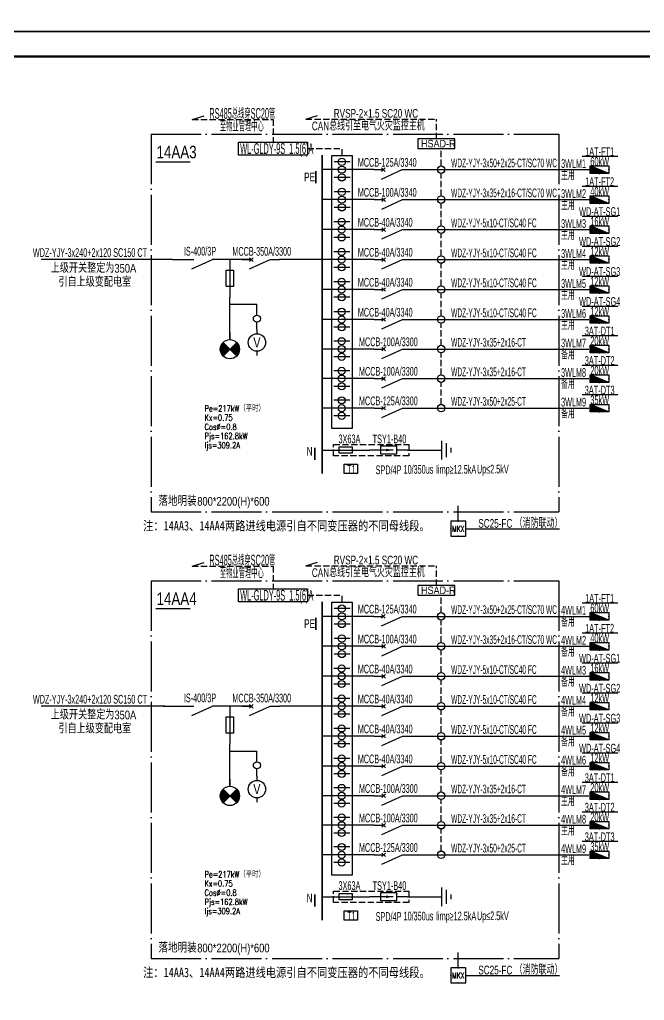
# Model space of a CAD drawing. Extents: x -118086 to 144314, y -110039 to 305761.
# Drawn here: x 57073 to 82074, y 207617 to 246836 of the extents above; entities that cross this region are included whole.
import ezdxf
from ezdxf.enums import TextEntityAlignment as Align

# ---------------------------------------------------------------- set-up
doc = ezdxf.new("R2010")
doc.units = 0
doc.header["$LTSCALE"] = 1000
doc.linetypes.add('DASH', pattern=[0.35, 0.25, -0.1])
doc.linetypes.add('DOTE', pattern=[2.42, 2, -0.2, 0.02, -0.2])
doc.layers.get('0').update_dxf_attribs({"linetype": 'CONTINUOUS'})
for name, color, linetype in [('D-TEXT', 7, 'CONTINUOUS'), ('DIM-箱柜', 3, 'CONTINUOUS'), ('DOTLN', 2, 'DASH'), ('EL-1', 4, 'DASH'), ('ELEMENT', 3, 'CONTINUOUS'), ('EQUIP-照明', 3, 'CONTINUOUS'), ('EQUIP-箱柜', 3, 'CONTINUOUS'), ('PUB_TEXT', 7, 'CONTINUOUS'), ('SHEBEI', 7, 'CONTINUOUS'), ('SIG_TEXT', 7, 'CONTINUOUS'), ('TEL_TEXT', 3, 'CONTINUOUS'), ('TEL_TITLE', 7, 'CONTINUOUS'), ('WIRE', 4, 'CONTINUOUS'), ('WIRE-照明', 1, 'CONTINUOUS'), ('内审意见修改', 2, 'CONTINUOUS')]:
    doc.layers.add(name, color=color, linetype=linetype)
doc.layers.add('内审要求修改2.10', color=6, linetype='CONTINUOUS', plot=False)
doc.layers.get('内审要求修改2.10').off()
doc.styles.add('_COMPLEX', font='ros.shx', dxfattribs={"width": 0.6, "bigfont": 'jd.shx'})
doc.styles.add('_HZTXT', font='ROS', dxfattribs={"width": 0.8, "bigfont": 'JD'})
doc.styles.add('_SIMPLEX', font='SIMPLEX.shx', dxfattribs={"width": 0.8})
doc.styles.add('_TCH_LABEL', font='COMPLEX', dxfattribs={"bigfont": 'GBCBIG'})
doc.styles.add('_TEL_DIM', font='ROMANS2', dxfattribs={"width": 0.8, "height": 3.5, "bigfont": 'HZDF2'})
doc.styles.add('_XCSG', font='XCSG.shx', dxfattribs={"width": 0.6})
doc.styles.add('B', font='ros.shx', dxfattribs={"width": 0.8, "bigfont": 'jd.shx'})
doc.styles.add('JD', font='ros.shx', dxfattribs={"width": 0.8, "height": 600, "bigfont": 'hztxt.shx'})
doc.styles.get("Standard").update_dxf_attribs({"font": 'GBENOR', "bigfont": 'GBCBIG'})
doc.styles.add('黑体', font='simhei.ttf', dxfattribs={"width": 0.8})

# ---------------------------------------------------------------- blocks, each defined once
blk = doc.blocks.new('SADF AGF AERG AER GER')
at = {"layer": 'DIM-箱柜'}
blk.add_lwpolyline([(-462150, -1228514), (-378050, -1228514), (-378050, -1287914), (-462150, -1287914)], close=True, dxfattribs=at)
blk = doc.blocks.new('A$C6873132B')
at = {"layer": 'DIM-箱柜'}
blk.add_blockref('SADF AGF AERG AER GER', (378050, 1287914), dxfattribs=at)
blk = doc.blocks.new('M_M0')
blk.add_line((-0.25, -0.2), (0, -0.75))
for points in [[(0, 0), (0, -0.25)], [(0, -1), (0, -0.75)]]:
    blk.add_lwpolyline(points)
at = {"width": 0.8, "flags": 9}
blk.add_attdef('S', (0.25, -0.5), '', height=0.2, dxfattribs=at)
blk = doc.blocks.new('M_M7')
for p, q in [((-0.25, -0.2), (0, -0.75)), ((-0.047, -0.297), (0.047, -0.203)), ((-0.047, -0.203), (0.047, -0.297))]:
    blk.add_line(p, q)
for points in [[(0, 0), (0, -0.25)], [(0, -0.75), (0, -1)]]:
    blk.add_lwpolyline(points)
at = {"width": 0.8, "flags": 9}
blk.add_attdef('S', (0.25, -0.5), '', height=0.2, dxfattribs=at)
blk = doc.blocks.new('M_M58MSL')
for points in [[(0, 0), (0, -0.167)], [(0, -0.833), (0, -1)]]:
    blk.add_lwpolyline(points)
blk.add_circle((0, -0.5), 0.333)
at = {"style": '_SIMPLEX', "width": 0.8, "flags": 8}
blk.add_attdef('$TEXT$', text='', height=0.333, dxfattribs=at).set_placement((0, -0.5), align=Align.MIDDLE_CENTER)
at = {"width": 0.8, "flags": 9}
blk.add_attdef('S', (0.25, -0.5), '', height=0.2, dxfattribs=at)
blk = doc.blocks.new('M_M12')
for p, q in [((-0.1, -0.717), (-0.1, -0.283)), ((-0.1, -0.283), (0.1, -0.283)), ((0.1, -0.283), (0.1, -0.717)), ((0.1, -0.717), (-0.1, -0.717))]:
    blk.add_line(p, q)
blk.add_lwpolyline([(0, 0), (0, -1)])
at = {"width": 0.8, "flags": 9}
blk.add_attdef('S', (0.25, -0.5), '', height=0.2, dxfattribs=at)
blk = doc.blocks.new('M_M57DRB')
for p, q in [((0.259, -0.374), (-0.259, -0.893)), ((0.259, -0.893), (-0.259, -0.374))]:
    blk.add_line(p, q)
blk.add_lwpolyline([(0, 0), (0, -0.267)])
blk.add_circle((0, -0.633), 0.367)
for points in [[(-0.13, -0.763), (-0.354, -0.538), (0, -0.633), (-0.259, -0.374)], [(-0.225, -0.858), (-0.354, -0.728), (-0.13, -0.763), (-0.354, -0.538)], [(-0.259, -0.893), (-0.259, -0.893), (-0.225, -0.858), (-0.354, -0.728)], [(0.13, -0.504), (0.354, -0.728), (0, -0.633), (0.259, -0.893)], [(0.225, -0.409), (0.354, -0.538), (0.13, -0.504), (0.354, -0.728)], [(0.259, -0.374), (0.259, -0.374), (0.225, -0.409), (0.354, -0.538)]]:
    blk.add_solid(points)
at = {"width": 0.8, "flags": 9}
blk.add_attdef('S', (0.25, -0.5), '', height=0.2, dxfattribs=at)
blk = doc.blocks.new('$equip_U$00000105(JDQINJING)')
for p, q in [((0.5, 1), (-0.5, 1)), ((-0.5, 1), (-0.5, 0)), ((0.5, 0), (0.5, 1)), ((-0.5, 0), (0.5, 0))]:
    blk.add_line(p, q)
for p in [(0, 1), (-0.5, 0.5), (0, 0), (0.5, 0.5)]:
    blk.add_point(p)
at = {"color": 7, "style": '_TEL_DIM'}
blk.add_attdef('$TEXT$', text='', height=0.4, dxfattribs=at).set_placement((-0.002, 0.507), align=Align.MIDDLE_CENTER)
at = {"color": 7, "style": '_TEL_DIM', "flags": 1}
blk.add_attdef('A', text='', height=0.00002, dxfattribs=at).set_placement((0, 0), align=Align.MIDDLE_CENTER)
blk = doc.blocks.new('$equip$00001781')
blk.add_circle((0, 0), 0.5)
at = {"flags": 9}
blk.add_attdef('A', (0, 0), '', height=0.00002, dxfattribs=at)
blk = doc.blocks.new('*X62')
at = {"color": 0}
for p, q in [((-247, 0), (-246, 2)), ((-212, 0), (-187, 25)), ((-177, 0), (-128, 49)), ((-141, 0), (-69, 72)), ((-106, 0), (-10, 96)), ((-71, 0), (49, 120)), ((-35, 0), (108, 143)), ((0, 0), (167, 167)), ((35, 0), (226, 190)), ((71, 0), (250, 179)), ((106, 0), (250, 144)), ((141, 0), (250, 109)), ((177, 0), (250, 73)), ((212, 0), (250, 38)), ((247, 0), (250, 3))]:
    blk.add_line(p, q, dxfattribs=at)
blk = doc.blocks.new('$equip$00001425')
for p, q in [((-0.75, 0), (0.75, 0.6)), ((0.75, 0.6), (-0.75, 0.6)), ((-0.75, 0.6), (-0.75, 0)), ((-0.75, 0), (0.75, 0)), ((0.75, 0), (0.75, 0.6))]:
    blk.add_line(p, q)
for p in [(-0.75, 0.3), (0, 0.6), (0, 0), (0.75, 0.3)]:
    blk.add_point(p)
blk.add_solid([(-0.75, 0), (0.75, 0), (0.75, 0.6)])
at = {"xscale": 0.00300000000061118, "yscale": 0.00300000000061118, "zscale": 0.00300000000061118}
blk.add_blockref('*X62', (0, 0), dxfattribs=at)
at = {"style": '_TCH_LABEL', "flags": 9}
blk.add_attdef('A', (0, 0), '', height=0.00002, dxfattribs=at)
blk = doc.blocks.new('M_M24')
for p, q in [((-0.25, -0.375), (0.25, -0.375)), ((-0.1875, -0.5), (0.1875, -0.5)), ((-0.0625, -0.625), (0.0625, -0.625))]:
    blk.add_line(p, q)
blk.add_lwpolyline([(0, 0), (0, -0.375)])
at = {"width": 0.8, "flags": 9}
blk.add_attdef('S', (0.25, -0.5), '', height=0.2, dxfattribs=at)
blk = doc.blocks.new('M_M17')
for p, q in [((-0.1, -0.717), (-0.1, -0.283)), ((-0.1, -0.283), (0.1, -0.283)), ((0, -0.383), (0, -0.717)), ((0.1, -0.283), (0.1, -0.717)), ((0.1, -0.717), (-0.1, -0.717))]:
    blk.add_line(p, q)
for points in [[(0, 0), (0, -0.283)], [(0, -0.717), (0, -1)]]:
    blk.add_lwpolyline(points)
for points in [[(-0.033, -0.567), (0.033, -0.567), (0, -0.367), (0.033, -0.567)], [(0.033, -0.567), (0, -0.367), (-0.033, -0.567), (0.033, -0.567)], [(0, -0.367), (-0.033, -0.567), (0.033, -0.567), (0, -0.367)]]:
    blk.add_solid(points)
at = {"width": 0.8, "flags": 9}
blk.add_attdef('S', (0.25, -0.5), '', height=0.2, dxfattribs=at)
blk = doc.blocks.new('T1')
at = {"layer": 'DOTLN', "linetype": 'DASH', "elevation": -4260}
blk.add_lwpolyline([(42028, 231032), (45043, 231032), (45043, 230576), (42028, 230576)], close=True, dxfattribs=at)
at = {"layer": 'ELEMENT', "elevation": -4260}
blk.add_lwpolyline([(42254, 230674), (42254, 230934), (42764, 230934), (42764, 230674)], close=True, dxfattribs=at)
at = {"layer": 'TEL_TEXT', "ltscale": 2}
blk.add_lwpolyline([(42449, 230241), (42983, 230241), (42983, 229865), (42449, 229865)], close=True, dxfattribs=at)
at = {"layer": 'WIRE-照明'}
for p, q in [((41567, 230804), (42330, 230804)), ((42330, 230804), (43480, 230804)), ((44980, 230804), (45793, 230804))]:
    blk.add_line(p, q, dxfattribs=at)
at = {"layer": 'ELEMENT', "yscale": 1500, "zscale": 1500}
for name, p, xscale, rotation in [('M_M24', (45793, 230804), 1500, 90), ('M_M17', (44980, 230804), -1500, 270)]:
    blk.add_blockref(name, p, dxfattribs=dict(at, xscale=xscale, rotation=rotation))
at = {"layer": 'TEL_TEXT', "ltscale": 2, "style": '_COMPLEX'}
for s, width, p in [('3X63A      TSY1-B40', 0.5, (42222, 231075)), ('10/350us', 0.6, (44826, 229857)), ('Iimp≥12.5kA', 0.6, (46125, 229858)), ('Up≤2.5kV', 0.6, (47764, 229868)), ('T1', 0.6, (42570, 229861)), ('SPD/4P', 0.6, (43710, 229838))]:
    blk.add_text(s, height=350, dxfattribs=dict(at, width=width)).set_placement(p)

msp = doc.modelspace()

# ---------------------------------------------------------------- linework, layer by layer
at = {"color": 0}
for p, q in [((63978, 242837, 0), (64455, 242989, 0)), ((68520, 242849), (68997, 243001)), ((63978, 224975, 0), (64455, 225127, 0)), ((68520, 224988), (68997, 225139))]:
    msp.add_line(p, q, dxfattribs=at)
at = {"linetype": 'DASH'}
for p, q in [((63978, 242837, 0), (67215, 242837, 0)), ((67215, 242837, 0), (67215, 241937, 0)), ((68520, 242849), (73749, 242849)), ((73749, 242064), (73749, 242849)), ((68593, 241678), (69976, 241678)), ((69976, 241401), (69976, 241678)), ((73943, 240986), (73943, 241679)), ((73943, 239787), (73943, 240686)), ((73943, 238589), (73943, 239487)), ((73943, 237390), (73943, 238289)), ((73943, 236192), (73943, 237090)), ((73943, 234993), (73943, 235892)), ((73943, 233812), (73943, 234693)), ((73943, 232631), (73943, 233512)), ((73943, 231451), (73943, 232331)), ((63978, 224975, 0), (67215, 224975, 0)), ((67215, 224975, 0), (67215, 224075, 0)), ((68520, 224988), (73749, 224988)), ((73749, 224202), (73749, 224988)), ((68593, 223816), (69976, 223816)), ((69976, 223539), (69976, 223816)), ((73943, 223124), (73943, 223817)), ((73943, 221926), (73943, 222824)), ((73943, 220727), (73943, 221626)), ((73943, 219529), (73943, 220427)), ((73943, 218330), (73943, 219229)), ((73943, 217131), (73943, 218030)), ((73943, 215951), (73943, 216831)), ((73943, 214770), (73943, 215651)), ((73943, 213589), (73943, 214470))]:
    msp.add_line(p, q, dxfattribs=at)
at = {"color": 2, "elevation": 0}
for points in [[(65836, 241937), (68593, 241937), (68593, 241418), (65836, 241418)], [(65836, 224075), (68593, 224075), (68593, 223557), (65836, 223557)]]:
    msp.add_lwpolyline(points, close=True, dxfattribs=at)
at = {"color": 0}
for points in [[(69572, 241401), (70381, 241401), (70381, 230487), (69572, 230487)], [(69572, 223539), (70381, 223539), (70381, 212625), (69572, 212625)]]:
    msp.add_lwpolyline(points, close=True, dxfattribs=at)
at = {"linetype": 'Continuous', "const_width": 72.9}
for points in [[(68929, 240782), (68929, 240285)], [(68887, 229716), (68887, 229219)], [(68929, 222920), (68929, 222423)], [(68887, 211855), (68887, 211358)]]:
    msp.add_lwpolyline(points, dxfattribs=at)
at = {"color": 2}
for centre in [(69966, 241148, 0), (69966, 240836, 0), (69966, 240526, 0), (69966, 239949, 0), (69966, 239637, 0), (69966, 239327, 0), (69959, 238751, 0), (69959, 238439, 0), (69959, 238128, 0), (69959, 237552, 0), (69959, 237240, 0), (69959, 236930, 0), (69959, 236354, 0), (69959, 236042, 0), (69959, 235731, 0), (69959, 235155, 0), (69959, 234843, 0), (69959, 234533, 0), (69959, 233974, 0), (69959, 233662, 0), (69959, 233352, 0), (69959, 232793, 0), (69959, 232481, 0), (69959, 232171, 0), (69959, 231613, 0), (69959, 231301, 0), (69959, 230990, 0), (69966, 223286, 0), (69966, 222974, 0), (69966, 222664, 0), (69966, 222088, 0), (69966, 221776, 0), (69966, 221465, 0), (69959, 220889, 0), (69959, 220577, 0), (69959, 220267, 0), (69959, 219691, 0), (69959, 219379, 0), (69959, 219068, 0), (69959, 218492, 0), (69959, 218180, 0), (69959, 217869, 0), (69959, 217293, 0), (69959, 216981, 0), (69959, 216671, 0), (69959, 216113, 0), (69959, 215801, 0), (69959, 215490, 0), (69959, 214932, 0), (69959, 214620, 0), (69959, 214309, 0), (69959, 213751, 0), (69959, 213439, 0), (69959, 213128, 0)]:
    msp.add_circle(centre, 143, dxfattribs=at)
for centre in [(66569, 234877), (66569, 217015)]:
    msp.add_circle(centre, 143)
at = {"layer": 'EQUIP-照明', "linetype": 'ByBlock'}
for points in [[(73008, 241679), (74490, 241679), (74490, 242064), (73008, 242064)], [(73008, 223817), (74490, 223817), (74490, 224202), (73008, 224202)]]:
    msp.add_lwpolyline(points, close=True, dxfattribs=at)
at = {"layer": 'PUB_TEXT', "color": 2}
for p, q in [((63896, 241131), (62522, 241131)), ((63896, 223269), (62522, 223269))]:
    msp.add_line(p, q, dxfattribs=at)
at = {"layer": 'SHEBEI', "linetype": 'DOTE'}
for p, q in [((62335, 242255), (78649, 242255)), ((62335, 242255), (62335, 227155)), ((78649, 242255), (78649, 227155)), ((62335, 227155), (78649, 227155)), ((62335, 224393), (78649, 224393)), ((62335, 224393), (62335, 209293)), ((78649, 224393), (78649, 209293)), ((62335, 209293), (78649, 209293))]:
    msp.add_line(p, q, dxfattribs=at)
at = {"layer": 'TEL_TITLE'}
for points in [[(27084, 246361), (132184, 246361), (132184, 305761), (27084, 305761)], [(27084, 186961), (111184, 186961), (111184, 246361), (27084, 246361)]]:
    msp.add_lwpolyline(points, close=True, dxfattribs=at)
at = {"layer": 'TEL_TITLE', "const_width": 100}
msp.add_lwpolyline([(29584, 187961), (110184, 187961), (110184, 245361), (29584, 245361)], close=True, dxfattribs=at)
at = {"layer": 'WIRE', "color": 4}
for p, q in [((70301, 241148, 0), (69658, 241148, 0)), ((70301, 240836, 0), (69658, 240836, 0)), ((70301, 240526, 0), (69658, 240526, 0)), ((70301, 239949, 0), (69658, 239949, 0)), ((70301, 239637, 0), (69658, 239637, 0)), ((70301, 239327, 0), (69658, 239327, 0)), ((70293, 238751, 0), (69651, 238751, 0)), ((70293, 238439, 0), (69651, 238439, 0)), ((70293, 238128, 0), (69651, 238128, 0)), ((70293, 237552, 0), (69651, 237552, 0)), ((70293, 237240, 0), (69651, 237240, 0)), ((70293, 236930, 0), (69651, 236930, 0)), ((70293, 236354, 0), (69651, 236354, 0)), ((70293, 236042, 0), (69651, 236042, 0)), ((70293, 235731, 0), (69651, 235731, 0)), ((70293, 235155, 0), (69651, 235155, 0)), ((70293, 234843, 0), (69651, 234843, 0)), ((70293, 234533, 0), (69651, 234533, 0)), ((70293, 233974, 0), (69651, 233974, 0)), ((70293, 233662, 0), (69651, 233662, 0)), ((70293, 233352, 0), (69651, 233352, 0)), ((70293, 232793, 0), (69651, 232793, 0)), ((70293, 232481, 0), (69651, 232481, 0)), ((70293, 232171, 0), (69651, 232171, 0)), ((70293, 231613, 0), (69651, 231613, 0)), ((70293, 231301, 0), (69651, 231301, 0)), ((70293, 230990, 0), (69651, 230990, 0)), ((70301, 223286, 0), (69658, 223286, 0)), ((70301, 222974, 0), (69658, 222974, 0)), ((70301, 222664, 0), (69658, 222664, 0)), ((70301, 222088, 0), (69658, 222088, 0)), ((70301, 221776, 0), (69658, 221776, 0)), ((70301, 221465, 0), (69658, 221465, 0)), ((70293, 220889, 0), (69651, 220889, 0)), ((70293, 220577, 0), (69651, 220577, 0)), ((70293, 220267, 0), (69651, 220267, 0)), ((70293, 219691, 0), (69651, 219691, 0)), ((70293, 219379, 0), (69651, 219379, 0)), ((70293, 219068, 0), (69651, 219068, 0)), ((70293, 218492, 0), (69651, 218492, 0)), ((70293, 218180, 0), (69651, 218180, 0)), ((70293, 217869, 0), (69651, 217869, 0)), ((70293, 217293, 0), (69651, 217293, 0)), ((70293, 216981, 0), (69651, 216981, 0)), ((70293, 216671, 0), (69651, 216671, 0)), ((70293, 216113, 0), (69651, 216113, 0)), ((70293, 215801, 0), (69651, 215801, 0)), ((70293, 215490, 0), (69651, 215490, 0)), ((70293, 214932, 0), (69651, 214932, 0)), ((70293, 214620, 0), (69651, 214620, 0)), ((70293, 214309, 0), (69651, 214309, 0)), ((70293, 213751, 0), (69651, 213751, 0)), ((70293, 213439, 0), (69651, 213439, 0)), ((70293, 213128, 0), (69651, 213128, 0))]:
    msp.add_line(p, q, dxfattribs=at)
at = {"layer": 'WIRE-照明', "color": 4}
for p, q in [((79587, 241374), (81007, 241374)), ((79587, 240176), (81007, 240176)), ((79587, 238977), (81007, 238977)), ((79587, 237778), (81007, 237778)), ((79587, 236580), (81007, 236580)), ((79587, 235381), (81007, 235381)), ((79587, 234200), (81007, 234200)), ((79587, 233020), (81007, 233020)), ((79587, 231839), (81007, 231839)), ((79587, 223512), (81007, 223512)), ((79587, 222314), (81007, 222314)), ((79587, 221115), (81007, 221115)), ((79587, 219917), (81007, 219917)), ((79587, 218718), (81007, 218718)), ((79587, 217519), (81007, 217519)), ((79587, 216339), (81007, 216339)), ((79587, 215158), (81007, 215158)), ((79587, 213977), (81007, 213977))]:
    msp.add_line(p, q, dxfattribs=at)
at = {"layer": 'WIRE-照明'}
for p, q in [((71252, 240836), (69177, 240836)), ((72752, 240836), (73780, 240836)), ((73298, 240836), (79868, 240836)), ((71264, 239637), (69177, 239637)), ((72764, 239637), (73863, 239637)), ((73380, 239637), (79901, 239637)), ((71264, 238439), (69177, 238439)), ((72764, 238439), (73863, 238439)), ((73380, 238439), (79901, 238439)), ((63190, 237240), (57934, 237240)), ((63190, 237240), (63777, 237240)), ((66311, 237240), (65073, 237240)), ((69177, 237240), (67473, 237240)), ((71264, 237240), (69177, 237240)), ((72764, 237240), (73863, 237240)), ((73380, 237240), (79905, 237240)), ((65487, 234081), (65487, 235740)), ((71264, 236042), (69177, 236042)), ((72764, 236042), (73863, 236042)), ((73380, 236042), (79901, 236042)), ((65487, 235451), (66569, 235451)), ((66569, 235021), (66569, 235451)), ((66569, 234451), (66569, 234736)), ((71264, 234843), (69177, 234843)), ((72764, 234843), (73863, 234843)), ((73380, 234843), (79854, 234843)), ((71264, 233662), (69177, 233662)), ((72764, 233662), (73863, 233662)), ((73380, 233662), (79854, 233662)), ((71264, 232481), (69177, 232481)), ((72764, 232481), (79854, 232481)), ((71264, 231301), (69177, 231301)), ((72764, 231301), (79854, 231301)), ((74627, 226775), (74627, 227388)), ((74927, 226475), (78682, 226475)), ((71252, 222974), (69177, 222974)), ((72752, 222974), (73780, 222974)), ((73298, 222974), (79868, 222974)), ((71264, 221776), (69177, 221776)), ((72764, 221776), (73863, 221776)), ((73380, 221776), (79901, 221776)), ((71264, 220577), (69177, 220577)), ((72764, 220577), (73863, 220577)), ((73380, 220577), (79901, 220577)), ((62882, 219379), (57934, 219379)), ((62820, 219379), (63777, 219379)), ((66311, 219379), (65073, 219379)), ((69177, 219379), (67473, 219379)), ((71264, 219379), (69177, 219379)), ((72764, 219379), (73863, 219379)), ((73380, 219379), (79905, 219379)), ((71264, 218180), (69177, 218180)), ((72764, 218180), (73863, 218180)), ((73380, 218180), (79901, 218180)), ((65487, 216219), (65487, 217879)), ((65487, 217589), (66569, 217589)), ((66569, 217160), (66569, 217589)), ((71264, 216981), (69177, 216981)), ((72764, 216981), (73863, 216981)), ((73380, 216981), (79854, 216981)), ((66569, 216589), (66569, 216874)), ((71264, 215801), (69177, 215801)), ((72764, 215801), (73863, 215801)), ((73380, 215801), (79854, 215801)), ((71264, 214620), (69177, 214620)), ((72764, 214620), (79854, 214620)), ((71264, 213439), (69177, 213439)), ((72764, 213439), (79854, 213439)), ((74627, 208914), (74627, 209526)), ((74927, 208614), (78682, 208614))]:
    msp.add_line(p, q, dxfattribs=at)
at = {"layer": 'WIRE-照明', "const_width": 60}
for points in [[(69177, 241421), (69177, 228685)], [(69177, 223559), (69177, 210824)]]:
    msp.add_lwpolyline(points, dxfattribs=at)

# ---------------------------------------------------------------- block references
at = {"layer": 'DIM-箱柜'}
msp.add_blockref('SADF AGF AERG AER GER', (489234, 1474875), dxfattribs=at)
at = {"layer": 'EL-1'}
for p in [(27610, -1181), (27610, -19043)]:
    msp.add_blockref('T1', p, dxfattribs=at)
at = {"layer": 'ELEMENT', "xscale": 1500, "yscale": 1500, "zscale": 1500, "rotation": 90}
for p in [(71252, 240836), (71264, 239637), (71264, 238439), (65973, 237240), (71264, 237240), (71264, 236042), (71264, 234843), (71264, 233662), (71264, 232481), (71264, 231301), (71252, 222974), (71264, 221776), (71264, 220577), (65973, 219379), (71264, 219379), (71264, 218180), (71264, 216981), (71264, 215801), (71264, 214620), (71264, 213439)]:
    msp.add_blockref('M_M7', p, dxfattribs=at)
at = {"layer": 'ELEMENT', "linetype": 'ByBlock', "xscale": 1500, "yscale": 1500, "zscale": 1500, "rotation": 90}
for p in [(63671, 237240), (63671, 219379)]:
    msp.add_blockref('M_M0', p, dxfattribs=at)
at = {"layer": 'ELEMENT'}
for name, p, xscale, yscale, zscale in [('M_M12', (65487, 237240), 1500, 1500, 1500), ('M_M57DRB', (65487, 234320), 1050, 1050, 1050), ('M_M12', (65487, 219379), 1500, 1500, 1500), ('M_M57DRB', (65487, 216458), 1050, 1050, 1050)]:
    msp.add_blockref(name, p, dxfattribs=dict(at, xscale=xscale, yscale=yscale, zscale=zscale))
ref = msp.add_blockref('M_M58MSL', (66569, 234451), dxfattribs=dict(at, xscale=1050, yscale=1050, zscale=1050))
ref.add_attrib('$TEXT$', 'V', dxfattribs={"layer": '0', "height": 400, "style": '_XCSG', "width": 0.8, "flags": 8}).set_placement((66569, 233926), align=Align.MIDDLE_CENTER)
ref = msp.add_blockref('M_M58MSL', (66569, 216589), dxfattribs=dict(at, xscale=1050, yscale=1050, zscale=1050))
ref.add_attrib('$TEXT$', 'V', dxfattribs={"layer": '0', "height": 400, "style": '_XCSG', "width": 0.8, "flags": 8}).set_placement((66569, 216064), align=Align.MIDDLE_CENTER)
at = {"layer": 'EQUIP-照明', "linetype": 'ByBlock', "xscale": 300, "yscale": 300, "zscale": 300}
for p in [(73943, 240836), (73943, 239637), (73943, 238439), (73943, 237240), (73943, 236042), (73943, 234843), (73943, 233662), (73943, 232481), (73943, 231301), (73943, 222974), (73943, 221776), (73943, 220577), (73943, 219379), (73943, 218180), (73943, 216981), (73943, 215801), (73943, 214620), (73943, 213439)]:
    msp.add_blockref('$equip$00001781', p, dxfattribs=at)
at = {"layer": 'EQUIP-箱柜', "xscale": -500, "yscale": 500, "zscale": 500}
for p in [(80276, 240686), (80276, 239487), (80276, 238289), (80276, 237090), (80276, 235892), (80276, 234693), (80276, 233512), (80276, 232331), (80276, 231151), (80276, 222824), (80276, 221626), (80276, 220427), (80276, 219229), (80276, 218030), (80276, 216831), (80276, 215651), (80276, 214470), (80276, 213289)]:
    msp.add_blockref('$equip$00001425', p, dxfattribs=at)
at = {"layer": 'EQUIP-箱柜'}
ref = msp.add_blockref('$equip_U$00000105(JDQINJING)', (74627, 226175), dxfattribs=dict(at, xscale=600, yscale=600, zscale=600))
ref.add_attrib('$TEXT$', 'MKX', dxfattribs={"layer": '0', "color": 7, "height": 240, "style": '_TEL_DIM', "width": 0.6}).set_placement((74626, 226479), align=Align.MIDDLE_CENTER)
ref = msp.add_blockref('$equip_U$00000105(JDQINJING)', (74627, 208314), dxfattribs=dict(at, xscale=600, yscale=600, zscale=600))
ref.add_attrib('$TEXT$', 'MKX', dxfattribs={"layer": '0', "color": 7, "height": 240, "style": '_TEL_DIM', "width": 0.6}).set_placement((74626, 208618), align=Align.MIDDLE_CENTER)
at = {"layer": '内审要求修改2.10'}
msp.add_blockref('A$C6873132B', (111184, 186961), dxfattribs=at)

# ---------------------------------------------------------------- texts
at = {"layer": 'D-TEXT', "color": 0, "style": '_HZTXT', "width": 0.45}
for s, height, p in [('RS485总线穿SC20管', 428.57, (64665, 242871, 0)), ('至物业管理中心', 428.6, (65087, 242359, 0)), ('RS485总线穿SC20管', 428.57, (64665, 225010, 0)), ('至物业管理中心', 428.6, (65087, 224497, 0)), ('WL-GLDY-9S  1.5(6)A', 428.57, (65900, 223603, 0))]:
    msp.add_text(s, height=height, dxfattribs=at).set_placement(p)
at = {"layer": 'PUB_TEXT', "color": 2, "style": '_HZTXT', "width": 0.8}
for s, p in [('14AA3', (62551, 241291)), ('14AA4', (62551, 223429))]:
    msp.add_text(s, height=500, dxfattribs=at).set_placement(p)
at = {"layer": 'PUB_TEXT', "style": '_HZTXT'}
for s, height, width, p in [('WDZ-YJY-3x50+2x25-CT/SC70 WC', 350, 0.45, (74340, 240929)), ('3WLM1', 350, 0.6, (78740, 240904)), ('主用', 350, 0.6, (78740, 240429)), ('WDZ-YJY-3x35+2x16-CT/SC70 WC', 350, 0.45, (74340, 239731)), ('3WLM2', 350, 0.6, (78740, 239704)), ('主用', 350, 0.6, (78740, 239231)), ('WDZ-YJY-5x10-CT/SC40 FC', 350, 0.45, (74340, 238532)), ('3WLM3', 350, 0.6, (78740, 238505)), ('主用', 350, 0.6, (78740, 238032)), ('IS-400/3P', 350, 0.6, (63647, 237399)), ('MCCB-350A/3300', 350, 0.6, (65586, 237393)), ('WDZ-YJY-5x10-CT/SC40 FC', 350, 0.45, (74342, 237333)), ('3WLM4', 350, 0.6, (78740, 237307)), ('上级开关整定为350A', 350, 0.8, (58318, 236716)), ('主用', 350, 0.6, (78740, 236834)), ('引自上级变配电室', 350, 0.8, (58625, 236160)), ('WDZ-YJY-5x10-CT/SC40 FC', 350, 0.45, (74342, 236135)), ('3WLM5', 350, 0.6, (78740, 236108)), ('主用', 350, 0.6, (78740, 235635)), ('WDZ-YJY-5x10-CT/SC40 FC', 350, 0.45, (74342, 234936)), ('3WLM6', 350, 0.6, (78740, 234910)), ('主用', 350, 0.6, (78740, 234436)), ('WDZ-YJY-3x35+2x16-CT', 350, 0.45, (74342, 233755)), ('3WLM7', 350, 0.6, (78740, 233729)), ('备用', 350, 0.6, (78740, 233256)), ('WDZ-YJY-3x35+2x16-CT', 350, 0.45, (74342, 232575)), ('3WLM8', 350, 0.6, (78740, 232548)), ('备用', 350, 0.6, (78740, 232075)), ('WDZ-YJY-3x50+2x25-CT', 350, 0.45, (74342, 231394)), ('3WLM9', 350, 0.6, (78740, 231367)), ('备用', 350, 0.6, (78740, 230894)), ('落地明装', 367.5, 0.8, (62628, 227391)), ('800*2200(H)*600', 350, 0.8, (64181, 227397)), ('WDZ-YJY-3x50+2x25-CT/SC70 WC', 350, 0.45, (74340, 223068)), ('4WLM1', 350, 0.6, (78740, 223042)), ('备用', 350, 0.6, (78740, 222568)), ('WDZ-YJY-3x35+2x16-CT/SC70 WC', 350, 0.45, (74340, 221869)), ('4WLM2', 350, 0.6, (78740, 221842)), ('备用', 350, 0.6, (78740, 221369)), ('WDZ-YJY-5x10-CT/SC40 FC', 350, 0.45, (74340, 220670)), ('4WLM3', 350, 0.6, (78740, 220644)), ('备用', 350, 0.6, (78740, 220170)), ('IS-400/3P', 350, 0.6, (63647, 219537)), ('MCCB-350A/3300', 350, 0.6, (65586, 219532)), ('WDZ-YJY-5x10-CT/SC40 FC', 350, 0.45, (74342, 219472)), ('4WLM4', 350, 0.6, (78740, 219445)), ('上级开关整定为350A', 350, 0.8, (58318, 218855)), ('备用', 350, 0.6, (78740, 218972)), ('引自上级变配电室', 350, 0.8, (58625, 218298)), ('WDZ-YJY-5x10-CT/SC40 FC', 350, 0.45, (74342, 218273)), ('4WLM5', 350, 0.6, (78740, 218247)), ('备用', 350, 0.6, (78740, 217773)), ('WDZ-YJY-5x10-CT/SC40 FC', 350, 0.45, (74342, 217075)), ('4WLM6', 350, 0.6, (78740, 217048)), ('备用', 350, 0.6, (78740, 216575)), ('WDZ-YJY-3x35+2x16-CT', 350, 0.45, (74342, 215894)), ('4WLM7', 350, 0.6, (78740, 215867)), ('主用', 350, 0.6, (78740, 215394)), ('WDZ-YJY-3x35+2x16-CT', 350, 0.45, (74342, 214713)), ('4WLM8', 350, 0.6, (78740, 214686)), ('主用', 350, 0.6, (78740, 214213)), ('WDZ-YJY-3x50+2x25-CT', 350, 0.45, (74342, 213532)), ('4WLM9', 350, 0.6, (78740, 213506)), ('主用', 350, 0.6, (78740, 213032)), ('落地明装', 367.5, 0.8, (62628, 209530)), ('800*2200(H)*600', 350, 0.8, (64181, 209536))]:
    msp.add_text(s, height=height, dxfattribs=dict(at, width=width)).set_placement(p)
at = {"layer": 'SIG_TEXT', "style": '_TEL_DIM', "width": 0.8}
for s, p in [('Pe=217kW（平时）', (64473, 231163)), ('Kx=0.75', (64473, 230796)), ('Cos%%C=0.8', (64473, 230428)), ('Pjs=162.8kW', (64473, 230061)), ('Ijs=309.2A', (64473, 229693)), ('Pe=217kW（平时）', (64473, 212535)), ('Kx=0.75', (64473, 212168)), ('Cos%%C=0.8', (64473, 211800)), ('Pjs=162.8kW', (64473, 211433)), ('Ijs=309.2A', (64473, 211065))]:
    msp.add_text(s, height=245, dxfattribs=at).set_placement(p)
at = {"layer": 'TEL_TEXT', "ltscale": 2, "style": '_COMPLEX'}
for s, height, width, p in [(' RVSP-2×1.5 SC20 WC', 350, 0.7, (69552, 242912)), ('CAN总线引至电气火灾监控主机', 350, 0.7, (68767, 242407)), ('HSAD-R', 300, 0.9, (73135, 241728)), ('PE', 350, 0.7, (68459, 240365)), ('N', 350, 0.7, (68557, 229401)), ('SC25-FC （消防联动）', 350, 0.7, (75427, 226516)), (' RVSP-2×1.5 SC20 WC', 350, 0.7, (69552, 225050)), ('CAN总线引至电气火灾监控主机', 350, 0.7, (68767, 224545)), ('HSAD-R', 300, 0.9, (73135, 223866)), ('PE', 350, 0.7, (68459, 222504)), ('N', 350, 0.7, (68557, 211539)), ('SC25-FC （消防联动）', 350, 0.7, (75427, 208655))]:
    msp.add_text(s, height=height, dxfattribs=dict(at, width=width)).set_placement(p)
at = {"layer": 'TEL_TEXT', "color": 7, "style": 'JD', "width": 0.55}
for s, p in [('1AT-FT1', (80284, 241558)), ('1AT-FT2', (80284, 240359)), ('WD-AT-SG1', (80284, 239160)), ('WD-AT-SG2', (80284, 237962)), ('WD-AT-SG3', (80284, 236763)), ('WD-AT-SG4', (80284, 235565)), ('3AT-DT1', (80284, 234384)), ('3AT-DT2', (80284, 233203)), ('3AT-DT3', (80284, 232022)), ('1AT-FT1', (80284, 223696)), ('1AT-FT2', (80284, 222497)), ('WD-AT-SG1', (80284, 221299)), ('WD-AT-SG2', (80284, 220100)), ('WD-AT-SG3', (80284, 218901)), ('WD-AT-SG4', (80284, 217703)), ('3AT-DT1', (80284, 216522)), ('3AT-DT2', (80284, 215341)), ('3AT-DT3', (80284, 214160))]:
    msp.add_text(s, height=350, dxfattribs=at).set_placement(p, align=Align.MIDDLE_CENTER)
at = {"layer": 'TEL_TEXT', "linetype": 'Continuous', "style": 'B', "oblique": 1, "width": 0.6}
for s, p in [('MCCB-125A/3340', (70602, 240951)), ('MCCB-100A/3340', (70602, 239752)), ('MCCB-40A/3340', (70602, 238553)), ('MCCB-40A/3340', (70603, 237355)), ('MCCB-40A/3340', (70603, 236156)), ('MCCB-40A/3340', (70603, 234958)), ('MCCB-100A/3300', (70649, 233777)), ('MCCB-100A/3300', (70649, 232596)), ('MCCB-125A/3300', (70649, 231415)), ('MCCB-125A/3340', (70602, 223089)), ('MCCB-125A/3340', (70602, 223089)), ('MCCB-100A/3340', (70602, 221890)), ('MCCB-40A/3340', (70602, 220692)), ('MCCB-40A/3340', (70603, 219493)), ('MCCB-40A/3340', (70603, 218295)), ('MCCB-40A/3340', (70603, 217096)), ('MCCB-100A/3300', (70649, 215915)), ('MCCB-100A/3300', (70649, 214734)), ('MCCB-125A/3300', (70649, 213554))]:
    msp.add_text(s, height=350, dxfattribs=at).set_placement(p)
at = {"layer": 'TEL_TEXT', "color": 7, "style": 'JD', "width": 0.55}
for s, p in [('16kW', (79911, 238593)), ('12kW', (79911, 237394)), ('12kW', (79911, 236196)), ('12kW', (79911, 234997)), ('20kW', (79911, 233816)), ('20kW', (79911, 232636)), ('35kW', (79911, 231455)), ('16kW', (79911, 220731)), ('12kW', (79911, 219533)), ('12kW', (79911, 218334)), ('12kW', (79911, 217136)), ('20kW', (79911, 215955)), ('20kW', (79911, 214774)), ('35kW', (79911, 213593))]:
    msp.add_text(s, height=350, dxfattribs=at).set_placement(p)
at = {"layer": 'TEL_TEXT', "style": '黑体', "width": 0.8}
for p in [(62014, 226408, 749), (62014, 208547, 749)]:
    msp.add_text('注：14AA3、14AA4两路进线电源引自不同变压器的不同母线段。', height=375.53, dxfattribs=at).set_placement(p)
at = {"layer": '内审意见修改', "color": 2, "style": '_HZTXT', "width": 0.45}
msp.add_text('WL-GLDY-9S  1.5(6)A', height=428.57, dxfattribs=at).set_placement((65900, 241465, 0))
at = {"layer": '内审意见修改'}
for s, style, width, p in [('60kW', 'JD', 0.55, (79911, 240990)), ('40kW', 'JD', 0.55, (79911, 239792)), ('WDZ-YJY-3x240+2x120 SC150 CT', '_HZTXT', 0.6, (57604, 237346)), ('60kW', 'JD', 0.55, (79911, 223129)), ('40kW', 'JD', 0.55, (79911, 221930)), ('WDZ-YJY-3x240+2x120 SC150 CT', '_HZTXT', 0.6, (57604, 219484))]:
    msp.add_text(s, height=350, dxfattribs=dict(at, style=style, width=width)).set_placement(p)

doc.saveas('drawing.dxf')
